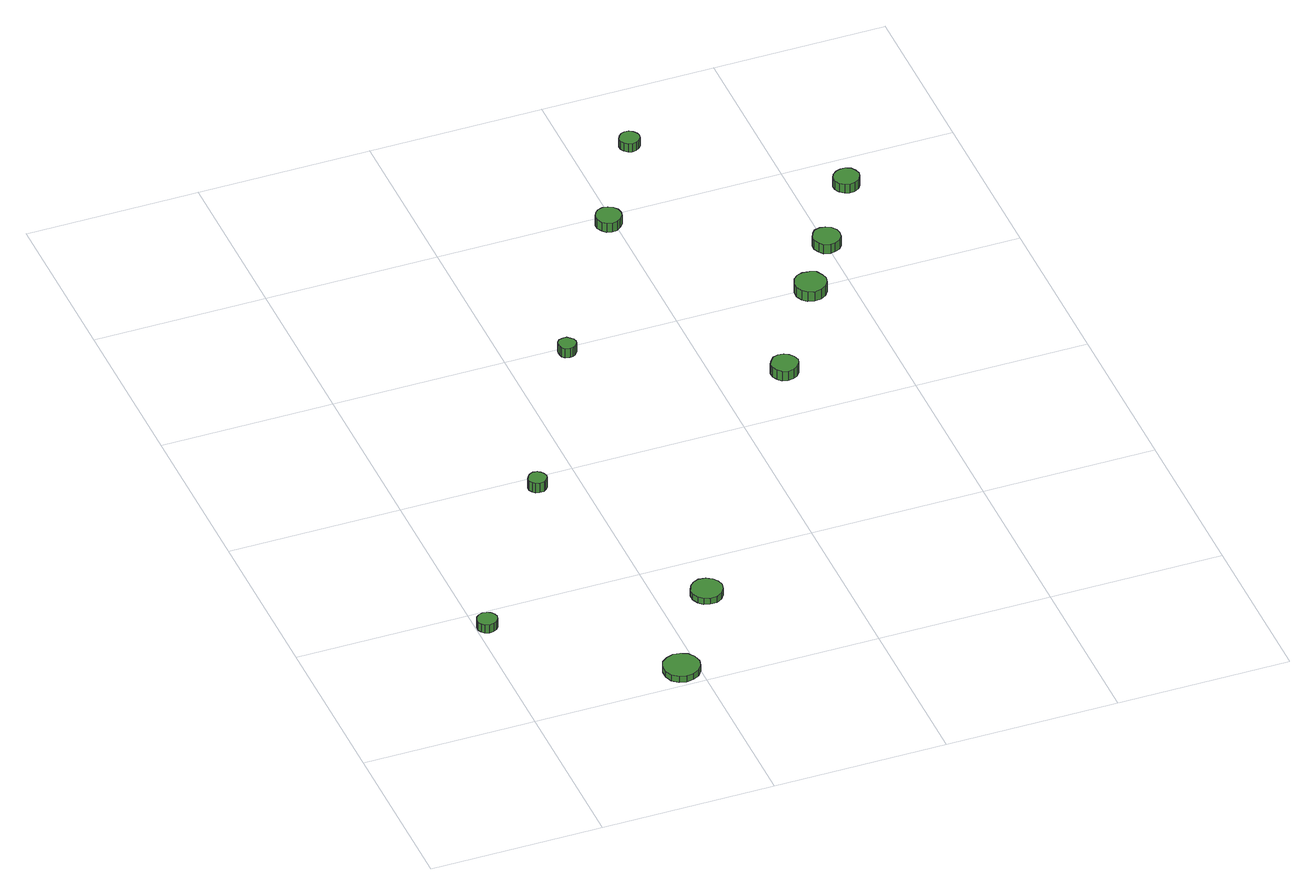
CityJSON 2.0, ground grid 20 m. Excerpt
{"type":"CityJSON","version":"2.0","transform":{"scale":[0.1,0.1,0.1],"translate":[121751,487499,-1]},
"CityObjects":{
"tree1":{"type":"SolitaryVegetationObject","attributes":{"function":"something"},"geometry":[{"type":"MultiSurface","lod":"1","boundaries":[[[0,1,2,3,4,5,6,7,8,9,10,11,12,13,14]],[[15,16,17,18,19,20,21,22,23,24,25,26,27,28,29]],[[0,29,28,1]],[[1,28,27,2]],[[2,27,26,3]],[[3,26,25,4]],[[4,25,24,5]],[[5,24,23,6]],[[6,23,22,7]],[[7,22,21,8]],[[8,21,20,9]],[[9,20,19,10]],[[10,19,18,11]],[[11,18,17,12]],[[12,17,16,13]],[[13,16,15,14]],[[14,15,29,0]]]}]},
"tree2":{"type":"SolitaryVegetationObject","attributes":{"function":"something"},"geometry":[{"type":"MultiSurface","lod":"1","boundaries":[[[30,31,32,33,34,35,36,37,38,39,40,41,42,43,44]],[[45,46,47,48,49,50,51,52,53,54,55,56,57,58,59]],[[30,59,58,31]],[[31,58,57,32]],[[32,57,56,33]],[[33,56,55,34]],[[34,55,54,35]],[[35,54,53,36]],[[36,53,52,37]],[[37,52,51,38]],[[38,51,50,39]],[[39,50,49,40]],[[40,49,48,41]],[[41,48,47,42]],[[42,47,46,43]],[[43,46,45,44]],[[44,45,59,30]]]}]},
"tree3":{"type":"SolitaryVegetationObject","attributes":{"function":"something"},"geometry":[{"type":"MultiSurface","lod":"1","boundaries":[[[60,61,62,63,64,65,66,67,68,69,70,71,72,73,74]],[[75,76,77,78,79,80,81,82,83,84,85,86,87,88,89]],[[60,89,88,61]],[[61,88,87,62]],[[62,87,86,63]],[[63,86,85,64]],[[64,85,84,65]],[[65,84,83,66]],[[66,83,82,67]],[[67,82,81,68]],[[68,81,80,69]],[[69,80,79,70]],[[70,79,78,71]],[[71,78,77,72]],[[72,77,76,73]],[[73,76,75,74]],[[74,75,89,60]]]}]},
"tree4":{"type":"SolitaryVegetationObject","attributes":{"function":"something"},"geometry":[{"type":"MultiSurface","lod":"1","boundaries":[[[90,91,92,93,94,95,96,97,98,99,100,101,102,103,104]],[[105,106,107,108,109,110,111,112,113,114,115,116,117,118,119]],[[90,119,118,91]],[[91,118,117,92]],[[92,117,116,93]],[[93,116,115,94]],[[94,115,114,95]],[[95,114,113,96]],[[96,113,112,97]],[[97,112,111,98]],[[98,111,110,99]],[[99,110,109,100]],[[100,109,108,101]],[[101,108,107,102]],[[102,107,106,103]],[[103,106,105,104]],[[104,105,119,90]]]}]},
"tree5":{"type":"SolitaryVegetationObject","attributes":{"function":"something"},"geometry":[{"type":"MultiSurface","lod":"1","boundaries":[[[120,121,122,123,124,125,126,127,128,129,130,131,132,133,134]],[[135,136,137,138,139,140,141,142,143,144,145,146,147,148,149]],[[120,149,148,121]],[[121,148,147,122]],[[122,147,146,123]],[[123,146,145,124]],[[124,145,144,125]],[[125,144,143,126]],[[126,143,142,127]],[[127,142,141,128]],[[128,141,140,129]],[[129,140,139,130]],[[130,139,138,131]],[[131,138,137,132]],[[132,137,136,133]],[[133,136,135,134]],[[134,135,149,120]]]}]},
"tree6":{"type":"SolitaryVegetationObject","attributes":{"function":"something"},"geometry":[{"type":"MultiSurface","lod":"1","boundaries":[[[150,151,152,153,154,155,156,157,158,159,160,161,162,163,164]],[[165,166,167,168,169,170,171,172,173,174,175,176,177,178,179]],[[150,179,178,151]],[[151,178,177,152]],[[152,177,176,153]],[[153,176,175,154]],[[154,175,174,155]],[[155,174,173,156]],[[156,173,172,157]],[[157,172,171,158]],[[158,171,170,159]],[[159,170,169,160]],[[160,169,168,161]],[[161,168,167,162]],[[162,167,166,163]],[[163,166,165,164]],[[164,165,179,150]]]}]},
"tree7":{"type":"SolitaryVegetationObject","attributes":{"function":"something"},"geometry":[{"type":"MultiSurface","lod":"1","boundaries":[[[180,181,182,183,184,185,186,187,188,189,190,191,192,193,194]],[[195,196,197,198,199,200,201,202,203,204,205,206,207,208,209]],[[180,209,208,181]],[[181,208,207,182]],[[182,207,206,183]],[[183,206,205,184]],[[184,205,204,185]],[[185,204,203,186]],[[186,203,202,187]],[[187,202,201,188]],[[188,201,200,189]],[[189,200,199,190]],[[190,199,198,191]],[[191,198,197,192]],[[192,197,196,193]],[[193,196,195,194]],[[194,195,209,180]]]}]},
"tree8":{"type":"SolitaryVegetationObject","attributes":{"function":"something"},"geometry":[{"type":"MultiSurface","lod":"1","boundaries":[[[210,211,212,213,214,215,216,217,218,219,220,221,222,223,224]],[[225,226,227,228,229,230,231,232,233,234,235,236,237,238,239]],[[210,239,238,211]],[[211,238,237,212]],[[212,237,236,213]],[[213,236,235,214]],[[214,235,234,215]],[[215,234,233,216]],[[216,233,232,217]],[[217,232,231,218]],[[218,231,230,219]],[[219,230,229,220]],[[220,229,228,221]],[[221,228,227,222]],[[222,227,226,223]],[[223,226,225,224]],[[224,225,239,210]]]}]},
"tree9":{"type":"SolitaryVegetationObject","attributes":{"function":"something"},"geometry":[{"type":"MultiSurface","lod":"1","boundaries":[[[240,241,242,243,244,245,246,247,248,249,250,251,252,253,254]],[[255,256,257,258,259,260,261,262,263,264,265,266,267,268,269]],[[240,269,268,241]],[[241,268,267,242]],[[242,267,266,243]],[[243,266,265,244]],[[244,265,264,245]],[[245,264,263,246]],[[246,263,262,247]],[[247,262,261,248]],[[248,261,260,249]],[[249,260,259,250]],[[250,259,258,251]],[[251,258,257,252]],[[252,257,256,253]],[[253,256,255,254]],[[254,255,269,240]]]}]},
"tree10":{"type":"SolitaryVegetationObject","attributes":{"function":"something"},"geometry":[{"type":"MultiSurface","lod":"1","boundaries":[[[270,271,272,273,274,275,276,277,278,279,280,281,282,283,284]],[[285,286,287,288,289,290,291,292,293,294,295,296,297,298,299]],[[270,299,298,271]],[[271,298,297,272]],[[272,297,296,273]],[[273,296,295,274]],[[274,295,294,275]],[[275,294,293,276]],[[276,293,292,277]],[[277,292,291,278]],[[278,291,290,279]],[[279,290,289,280]],[[280,289,288,281]],[[281,288,287,282]],[[282,287,286,283]],[[283,286,285,284]],[[284,285,299,270]]]}]},
"tree11":{"type":"SolitaryVegetationObject","attributes":{"function":"something"},"geometry":[{"type":"MultiSurface","lod":"1","boundaries":[[[300,301,302,303,304,305,306,307,308,309,310,311,312,313,314]],[[315,316,317,318,319,320,321,322,323,324,325,326,327,328,329]],[[300,329,328,301]],[[301,328,327,302]],[[302,327,326,303]],[[303,326,325,304]],[[304,325,324,305]],[[305,324,323,306]],[[306,323,322,307]],[[307,322,321,308]],[[308,321,320,309]],[[309,320,319,310]],[[310,319,318,311]],[[311,318,317,312]],[[312,317,316,313]],[[313,316,315,314]],[[314,315,329,300]]]}]}
},
"vertices":[
[24,174,18],[23,178,18],[20,182,18],[16,184,18],[11,185,18],[6,183,18],[3,180,18],[1,176,18],[1,171,18],[3,167,18],[6,164,18],[11,162,18],[16,163,18],[20,165,18],[23,169,18],[23,169,7],[20,165,7],[16,163,7],[11,162,7],[6,164,7],[3,167,7],[1,171,7],[1,176,7],[3,180,7],[6,183,7],[11,185,7],[16,184,7],[20,182,7],[23,178,7],[24,174,7],
[201,24,15],[199,33,15],[194,40,15],[186,44,15],[178,45,15],[170,42,15],[163,37,15],[160,29,15],[160,20,15],[163,12,15],[170,6,15],[178,4,15],[186,5,15],[194,9,15],[199,16,15],[199,16,7],[194,9,7],[186,5,7],[178,4,7],[170,6,7],[163,12,7],[160,20,7],[160,29,7],[163,37,7],[170,42,7],[178,45,7],[186,44,7],[194,40,7],[199,33,7],[201,24,7],
[161,376,25],[160,380,25],[157,384,25],[154,386,25],[149,387,25],[145,385,25],[142,382,25],[140,378,25],[140,374,25],[142,370,25],[145,367,25],[149,366,25],[154,366,25],[157,368,25],[160,372,25],[160,372,12],[157,368,12],[154,366,12],[149,366,12],[145,367,12],[142,370,12],[140,374,12],[140,378,12],[142,382,12],[145,385,12],[149,387,12],[154,386,12],[157,384,12],[160,380,12],[161,376,12],
[273,140,15],[271,147,15],[267,153,15],[260,157,15],[252,158,15],[245,155,15],[240,150,15],[237,143,15],[237,136,15],[240,129,15],[245,124,15],[252,122,15],[260,122,15],[267,126,15],[271,132,15],[271,132,7],[267,126,7],[260,122,7],[252,122,7],[245,124,7],[240,129,7],[237,136,7],[237,143,7],[240,150,7],[245,155,7],[252,158,7],[260,157,7],[267,153,7],[271,147,7],[273,140,7],
[278,587,23],[277,591,23],[274,594,23],[271,597,23],[267,597,23],[262,596,23],[259,593,23],[258,589,23],[258,585,23],[259,581,23],[262,578,23],[267,577,23],[271,577,23],[274,579,23],[277,583,23],[277,583,11],[274,579,11],[271,577,11],[267,577,11],[262,578,11],[259,581,11],[258,585,11],[258,589,11],[259,593,11],[262,596,11],[267,597,11],[271,597,11],[274,594,11],[277,591,11],[278,587,11],
[489,465,26],[487,472,26],[483,477,26],[478,480,26],[471,481,26],[465,479,26],[461,474,26],[458,469,26],[458,462,26],[461,456,26],[465,452,26],[471,450,26],[478,451,26],[483,454,26],[487,459,26],[487,459,13],[483,454,13],[478,451,13],[471,450,13],[465,452,13],[461,456,13],[458,462,13],[458,469,13],[461,474,13],[465,479,13],[471,481,13],[478,480,13],[483,477,13],[487,472,13],[489,465,13],
[408,785,19],[407,791,19],[403,796,19],[398,799,19],[392,800,19],[386,798,19],[382,794,19],[379,788,19],[379,782,19],[382,776,19],[386,772,19],[392,770,19],[398,771,19],[403,774,19],[407,779,19],[407,779,7],[403,774,7],[398,771,7],[392,770,7],[386,772,7],[382,776,7],[379,782,7],[379,788,7],[382,794,7],[386,798,7],[392,800,7],[398,799,7],[403,796,7],[407,791,7],[408,785,7],
[573,596,19],[571,603,19],[567,610,19],[560,613,19],[552,614,19],[545,612,19],[540,607,19],[537,600,19],[537,592,19],[540,585,19],[545,580,19],[552,578,19],[560,579,19],[567,583,19],[571,589,19],[571,589,6],[567,583,6],[560,579,6],[552,578,6],[545,580,6],[540,585,6],[537,592,6],[537,600,6],[540,607,6],[545,612,6],[552,614,6],[560,613,6],[567,610,6],[571,603,6],[573,596,6],
[476,904,19],[475,908,19],[472,912,19],[468,915,19],[463,915,19],[459,914,19],[455,910,19],[453,906,19],[453,901,19],[455,897,19],[459,894,19],[463,892,19],[468,893,19],[472,895,19],[475,899,19],[475,899,8],[472,895,8],[468,893,8],[463,892,8],[459,894,8],[455,897,8],[453,901,8],[453,906,8],[455,910,8],[459,914,8],[463,915,8],[468,915,8],[472,912,8],[475,908,8],[476,904,8],
[616,666,18],[615,672,18],[611,678,18],[605,681,18],[599,682,18],[592,680,18],[588,675,18],[585,669,18],[585,663,18],[588,657,18],[592,652,18],[599,650,18],[605,651,18],[611,654,18],[615,659,18],[615,659,6],[611,654,6],[605,651,6],[599,650,6],[592,652,6],[588,657,6],[585,663,6],[585,669,6],[588,675,6],[592,680,6],[599,682,6],[605,681,6],[611,678,6],[615,672,6],[616,666,6],
[674,756,18],[672,762,18],[669,767,18],[663,770,18],[657,770,18],[652,768,18],[647,764,18],[644,759,18],[644,753,18],[647,747,18],[652,743,18],[657,741,18],[663,742,18],[669,745,18],[672,750,18],[672,750,6],[669,745,6],[663,742,6],[657,741,6],[652,743,6],[647,747,6],[644,753,6],[644,759,6],[647,764,6],[652,768,6],[657,770,6],[663,770,6],[669,767,6],[672,762,6],[674,756,6]
]}
